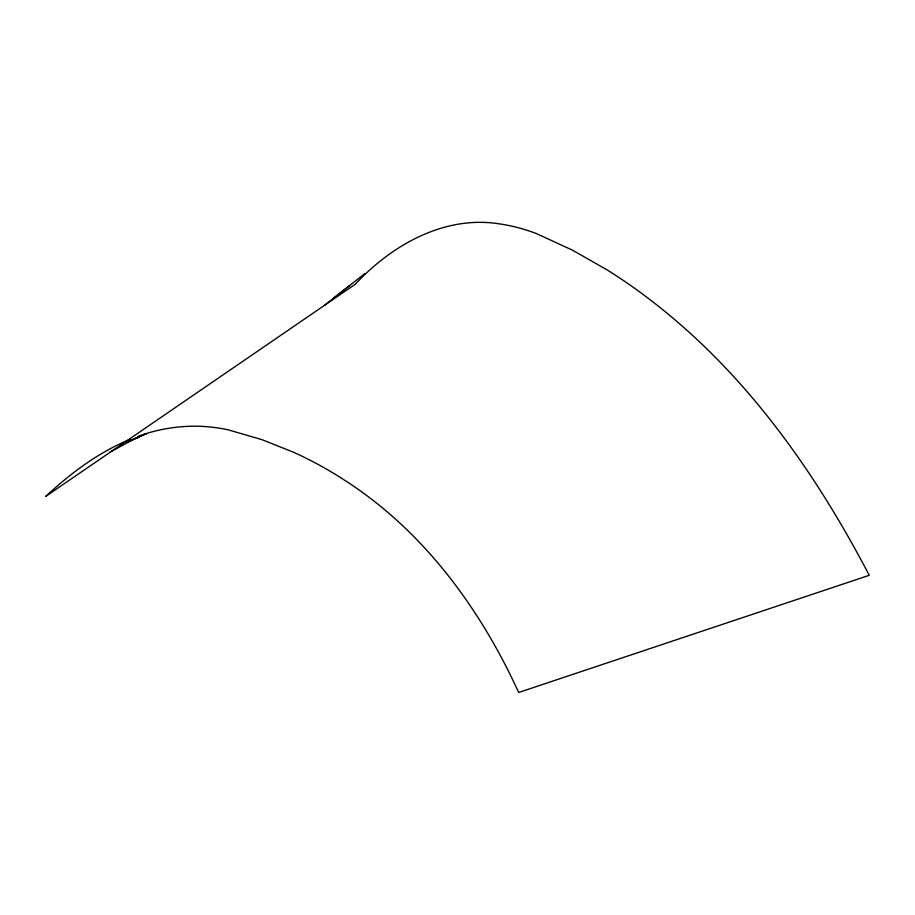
<?xml version="1.0" encoding="UTF-8"?>
<svg xmlns="http://www.w3.org/2000/svg" width="915" height="915" viewBox="0 0 915 915"><rect width="100%" height="100%" fill="white"/><g stroke="black" fill="none" stroke-linecap="round" stroke-linejoin="round"><path stroke-width="1.37" d="M324.516 305.324L364.685 273.699M333.952 297.855L349.267 285.892M109.834 452.239L134.322 438.914L146.434 433.653L127.277 442.048L139.4 436.832M127.277 442.048L134.322 438.914M130.353 439.28C98.557 452.204 70.752 473.181 45.75 496.376L355.375 284.176C391.883 244.888 444.942 214.819 500.139 223.992A240.153 149.271 56.8 0 1 536.259 233.508L572.413 250.138L606.897 269.776A565.459 385.741 67 0 1 661.236 308.481C750.243 379.805 816.798 474.942 869.25 575.306L518.668 692.483C480.203 608.349 423.107 530.391 344.315 480.032A422.021 375.939 78.6 0 0 294.275 452.57L262.033 439.669L227.927 429.753A186.832 157.083 53.8 0 0 193.168 426.184C174.376 426.436 155.63 429.833 137.993 436.352"/></g></svg>
